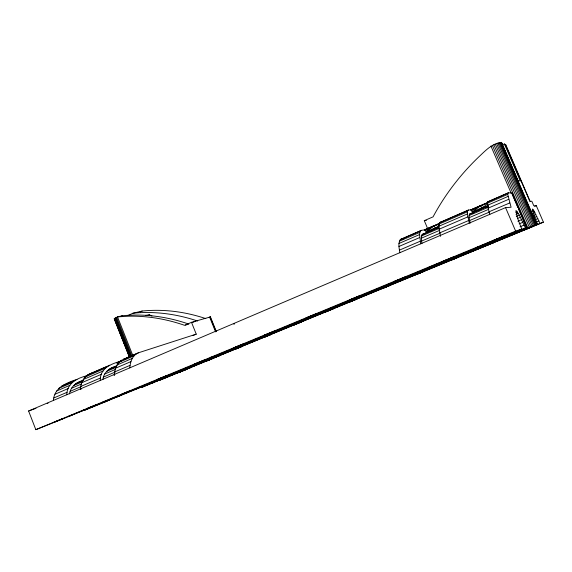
<?xml version="1.0" encoding="UTF-8"?>
<svg xmlns="http://www.w3.org/2000/svg" width="572" height="572" viewBox="0 0 572 572"><rect width="100%" height="100%" fill="white"/><g stroke="black" fill="none" stroke-linecap="round" stroke-linejoin="round"><path stroke-width="0.86" d="M399.857 252.731C399.299 248.455 397.626 243.136 400.522 239.403L421.521 230.33L424.531 229.858L439.239 223.502L424.617 229.951L433.791 225.854M440.461 236.365L438.788 226.283L439.496 222.708L468.489 210.01L470.785 209.867L487.78 202.517L470.87 209.967L480.459 205.684M421.907 243.686L421.307 238.217L422.086 234.57L438.796 227.155M129.808 367.882C130.13 361.954 132.532 354.869 138.631 352.724L196.246 334.141L191.491 322.315L184.627 325.332A195.252 162.012 63.2 0 0 128.385 316.216L117.503 316.881L114.185 318.804L129.322 356.928M526.841 227.506L525.468 227.935L519.326 215.136L516.716 211.111L515.851 210.696L517.403 217.803L521.8 229.115L65.93 417.653L35.822 429.665L28.6 411.003L505.569 207.607L511.089 207.257L507.736 194.373L508.329 192.771L512.011 193.079L526.841 227.506L473.823 249.892M114.185 375.354L115.472 368.246L118.711 362.448L120.921 360.517L136.165 353.925M100.257 380.487C100.05 368.025 111.118 363.878 121.192 361.054M420.742 243.829L419.555 234.577L419.834 232.354L420.499 230.931L421.521 230.33L400.157 239.725M80.259 389.017C80.838 382.768 83.912 375.933 90.19 373.68L109.752 365.222M66.76 394.766C66.931 383.462 77.37 377.835 87.108 375.761M53.475 400.436C53.904 387.802 66.802 382.682 76.991 379.393M489.804 214.7L487.508 205.284L487.609 201.895L508.329 192.771M102.86 379.679C103.532 372.272 109.917 367.674 116.616 365.894M470.191 223.109L469.147 217.696L469.369 214.207L488.231 205.863M69.484 393.908C70.442 386.879 76.341 382.218 82.847 380.437M469.29 223.123L467.388 213.957L467.381 211.812L467.746 210.489L468.489 210.01M505.248 145.417L505.734 144.709L504.368 143.965L502.109 144.995M452.523 258.265L453.667 257.071M504.368 143.965L520.334 181.038L517.925 180.495L501.537 142.428C492.313 143.236 485.578 150.515 479.172 156.542A270.127 244.559 4.7 0 0 433.068 216.852L424.302 220.656L427.906 229.193M431.359 230.952L439.339 225.418M477.899 210.796L481.96 207.65L487.952 204.168M424.531 229.858L426.29 231.767L433.876 225.94L438.924 224.324M543.4 222.15L160.189 380.044L543.4 222.15L536.293 205.67L533.812 205.827L531.824 201.208L529.879 201.394L505.627 145.095M210.203 317.153L210.517 316.888L191.491 322.315M119.369 362.584L117.996 363.42L116.588 362.97L121.092 361.025M425.396 230.723L433.876 225.94L435.485 227.685L438.838 227.084M470.785 209.867L471.557 210.796L480.537 205.777L487.744 203.453M153.232 382.654L150.729 383.648L154.333 381.638M183.147 370.298L180.766 371.242L182.254 370.413M161.154 378.764L156.771 381.152L156.492 380.437M190.026 367.024L187.008 368.668L186.722 367.932M209.188 317.689L209.774 317.388M114.221 375.025L114.815 374.753M120.649 316.488L122.229 315.765A193.365 160.868 63.1 0 1 188.839 324.095M128.25 315.358L132.926 313.227L142.178 311.046A185.407 155.984 62.8 0 1 205.813 318.618M142.178 311.046L140.076 311.954M426.29 231.767L435.485 227.685M481.96 207.65L472.365 211.905L480.537 205.777L481.96 207.65L487.973 206.571M47.254 403.546L48.027 403.203M80.387 389.425L81.203 389.06M192.628 322.436L195.653 321.106M138.631 352.724L123.445 359.295L127.635 357.929M61.218 386.343L74.274 380.695M87.53 374.96L107.164 366.466M439.496 222.708L467.746 210.489M487.609 201.895L507.843 193.143M87.402 375.582L84.148 376.991L85.6 377.406M58.766 388.345L71.879 382.682M85.185 376.934L104.898 368.418M118.711 362.448L134.02 355.834M399.37 241.191L419.834 232.354M438.946 224.095L467.381 211.812M487.365 203.174L507.736 194.373M56.685 390.983L69.848 385.313M83.205 379.551L103.003 371.021M116.874 365.043L132.254 358.415M398.97 243.45L419.555 234.577M438.788 226.283L467.388 213.957M487.508 205.284L508.007 196.446M75.604 383.74L83.405 380.38M108.516 369.569L116.616 366.08M422.086 234.57L438.724 227.406M469.369 214.207L488.452 205.992M73.402 385.657L82.797 381.617M106.442 371.45L116.195 367.26M421.507 235.979L439.031 228.442M469.069 215.53L488.266 207.278M55.041 394.208L68.254 388.531M81.66 382.768L101.544 374.231M115.472 368.246L130.916 361.611M398.963 246.453L419.669 237.559M439.017 229.25L467.796 216.888M488.038 208.194L508.665 199.328M192.993 335.535L196.246 334.141M71.543 388.245L81.767 383.862M104.712 374.024L115.322 369.469M421.307 238.217L439.739 230.309M469.147 217.696L488.459 209.409M53.868 397.94L67.131 392.27M80.595 386.508L100.55 377.97M114.536 371.993L130.037 365.358M399.37 250.15L420.191 241.248M439.646 232.926L468.59 220.542M488.953 211.833L509.702 202.96M70.156 391.319L81.203 386.593M103.446 377.084L114.915 372.179M421.493 241.105L440.025 233.183M469.598 220.542L489.017 212.233M515.901 212.677L517.431 212.033M534.648 206.363L536.293 205.67M516.023 214.35L518.311 213.385M516.287 216.416L519.326 215.136M400.522 239.403L403.739 238.631M531.974 210.746L533.497 210.103L539.982 223.252M532.668 211.862L534.184 211.225M517.424 218.511L520.456 217.246M532.718 213.628L534.984 212.677M517.882 221.221L521.664 219.641M533.619 215.365L535.892 214.414M534.598 217.346L536.865 216.402M519.147 223.845L522.93 222.265M421.092 272.558L423.53 271.536L415.529 274.817L419.033 273.409M534.87 219.827L537.894 218.568M520.077 226.769L524.209 225.053M164.371 377.949L167.131 376.784L162.069 378.778L182.883 370.141L104.054 402.259M180.988 371.607L179.501 372.236L184.313 370.284M185.142 369.941L186.644 369.312L181.825 371.264M208.515 360.246C203.053 362.562 217.996 356.32 212.491 358.651M240.662 347.025L242.421 346.289L235.106 349.285L238.681 347.797M268.776 335.421L271.578 334.255L267.932 335.721M354.876 299.892L356.949 299.013L349.213 302.188L353.925 300.279M387.451 286.443L389.704 285.492L386.1 286.951M455.834 258.222L458.522 257.085L450.3 260.474L454.79 258.651M491.741 243.4L494.687 242.156L469.948 252.245M528.871 228.078L532.096 226.719L523.38 230.316L527.749 228.543M535.921 222.129L538.938 220.878M35.822 429.665L515.644 231.102L521.8 229.115M525.468 227.935L84.299 410.324L107.1 401.094M472.844 250.3L440.619 263.349L537.501 224.052L533.826 214.793L532.339 208.994L533.497 210.103M154.747 381.924L141.406 387.523L537.501 224.052M505.176 237.187L518.432 231.789M150.729 383.648L163.37 378.364M180.766 371.242L195.61 365.15M477.613 248.691L460.203 255.841L461.154 255.491M490.24 243.965L485.485 245.831M420.077 272.98L421.993 272.186M498.341 238.517L492.22 240.984L504.018 236.114L477.47 247.247L478.514 246.882M448.741 259.037L442.513 261.547L453.839 256.878L427.985 267.717L429.386 267.203M199.27 362.147C180.988 369.791 218.433 354.232 199.993 361.94M386.479 286.844L381.846 288.724L385.457 287.266M238.846 347.776L239.79 347.39M269.669 335.056L264.171 337.287L267.818 335.814M209.366 359.895L210.296 359.509M210.725 359.38L211.647 359.002M399.907 279.236C379.322 287.48 421.521 270.456 401.015 278.671M329.165 310.446C343.393 304.712 314.185 316.545 328.457 310.789M297.676 323.495C284.212 328.921 311.447 317.889 298.076 323.28M92.113 406.492C109.617 399.492 73.967 413.835 91.563 406.792M70.992 415.544L71.936 415.165M151.487 383.44L152.173 383.168M116.409 396.603L119.67 395.309L102.195 402.488L105.52 401.165M149.871 383.319L152.703 382.196L136.365 388.903M217.367 356.506L219.426 355.691L205.419 361.44M219.412 355.591L219.991 355.362M81.918 410.875L85.335 409.516L68.24 416.53L71.722 415.143M117.081 396.875L120.056 395.688L118.29 395.538M162.848 378.643L165.301 377.663M188.302 368.511L190.483 367.639L176.712 373.294M161.719 378.371L211.883 358.472L211.225 356.828M420.985 271.192L444.63 262.362M421.535 270.57L421.929 270.42M442.213 262.469L461.711 254.468L460.646 254.855M447.869 259.495L449.127 259.037M28.6 411.003L35.986 408.329M233.812 324.174L234.649 323.874M488.03 243.536L488.91 243.229M501.315 238.86L502.009 238.617M508.487 236.336L525.096 229.522L524.581 229.694M498.305 238.631L499.184 238.331M507.264 235.585L508.007 235.328M519.104 231.56L513.606 233.24M63.978 385.02L70.749 382.732M90.19 373.68L94.094 372.379M503.41 237.33L509.881 235.321M465.336 253.396L468.454 252.431M472.036 250.422L476.762 248.999M185.471 325.089L187.995 324.345M146.368 315.658L149.571 314.865L151.966 316.037M122.229 315.765L117.503 316.881L132.84 355.577M78.185 382.446L79.637 382.16M110.975 368.325L113.063 367.946M440.411 222.158L441.77 221.986M145.41 315.379L149.571 314.865M424.302 220.656L426.362 220.442M132.926 313.227L138.217 312.798A189.117 158.287 63 0 1 197.576 321.028M488.223 201.473L489.553 201.466M423.044 233.934L424.381 234.177M471.557 210.796L473.344 213.263M505.734 144.709L530.087 201.258M501.458 142.385L536.722 224.303M501.158 142.335L536.479 224.396M500.636 142.392L536.007 224.574M499.907 142.557L535.321 224.853M498.977 142.821L534.427 225.211M497.883 143.179L533.354 225.647M496.639 143.629L532.132 226.14M495.288 144.151L530.78 226.698M493.858 144.73L529.343 227.284M492.385 145.359L527.849 227.899M512.011 193.079L526.805 227.506M512.162 194.237L517.767 207.278M518.468 208.909L526.519 227.656M490.912 146.017L511.261 193.393M505.569 207.607L515.644 231.102M210.403 316.867L216.352 331.624M210.096 316.917L216.059 331.703M209.617 317.045L215.587 331.853M116.552 317.324L131.882 355.998M115.744 317.732L131.06 356.37M115.086 318.089L130.38 356.692M114.6 318.397L129.73 356.585M114.85 319.741L125.647 346.982M126.298 348.634L127.935 352.76M128.586 354.411L129.565 356.885M114.3 318.633L129.408 356.771M157.386 379.493L167.174 375.497L157.386 379.493M264.264 335.278L274.431 331.116L264.264 335.278M233.59 347.962L243.586 343.879L233.59 347.962M306.07 317.975L316.395 313.756L306.07 317.975M349.707 299.921L360.188 295.631L349.707 299.921M53.954 422.279L63.378 418.447L53.954 422.279M121.793 394.208L131.217 390.383L121.793 394.208"/></g></svg>
